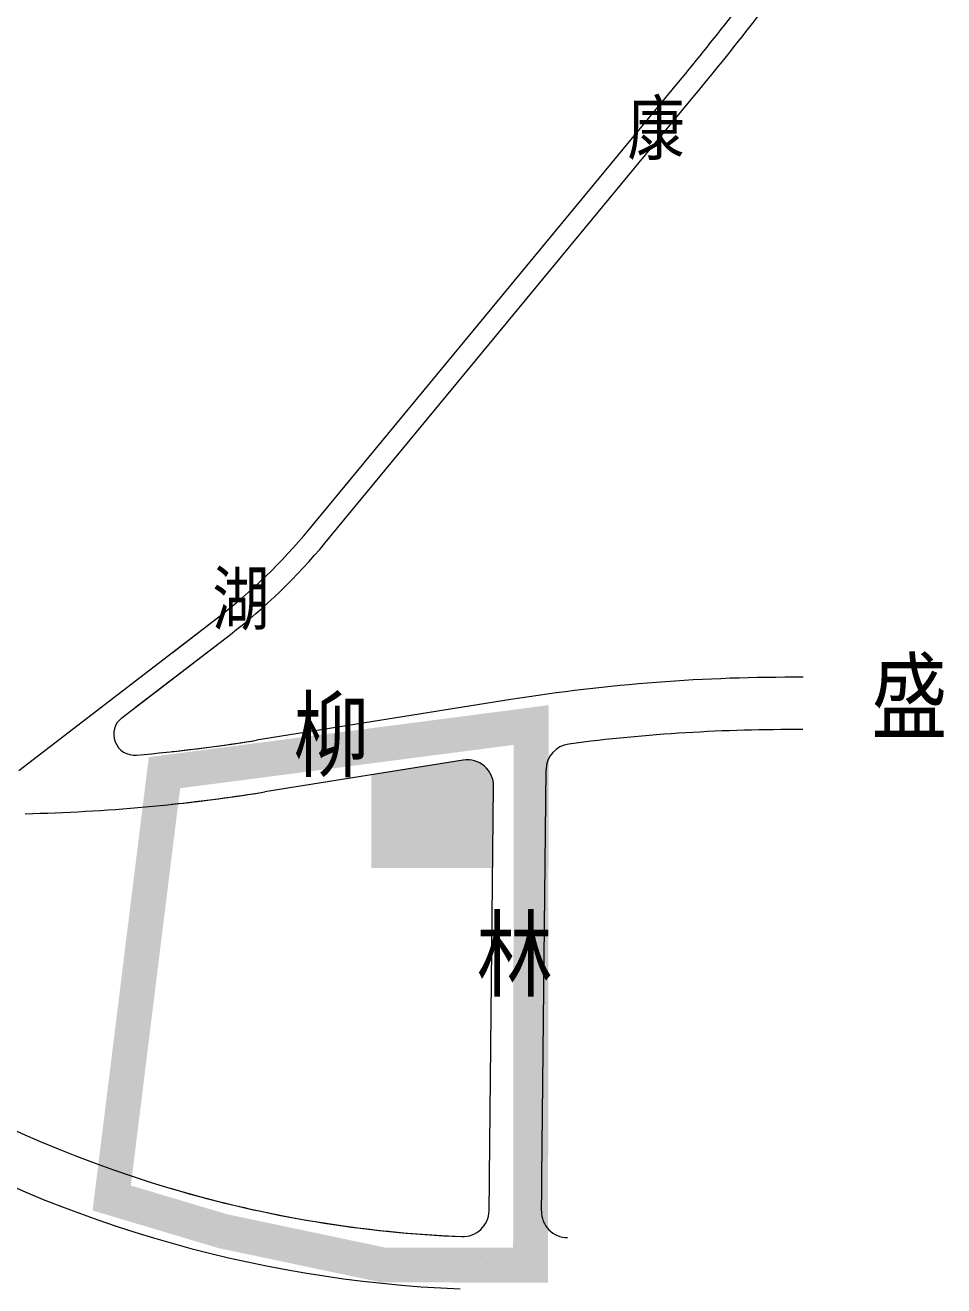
# Model space of a CAD drawing. Extents: x 0 to 531375, y 0 to 4335249.
# Drawn here: x 498205 to 498731, y 4326024 to 4326747 of the extents above; entities that cross this region are included whole.
import ezdxf

# ---------------------------------------------------------------- set-up
doc = ezdxf.new("R2010")
doc.units = 0
doc.linetypes.add('CONTINOUS', pattern=[0])
doc.linetypes.add('DASHED', pattern=[19.05, 12.7, -6.35])
doc.layers.get('0').update_dxf_attribs({"lineweight": 15})
for name, color, linetype, lineweight in [('DL', 7, 'Continuous', 15), ('TC-S4', 253, 'Continuous', 15), ('ZHILUBX', 7, 'Continuous', 15), ('ZHUCIBX', 7, 'Continuous', 15), ('路名', 7, 'Continuous', 15)]:
    doc.layers.add(name, color=color, linetype=linetype, lineweight=lineweight)
doc.styles.get("Standard").update_dxf_attribs({"font": '', "width": 0.7})
doc.styles.get('Standard').set_extended_font_data('仿宋_GB2312')

msp = doc.modelspace()

# ---------------------------------------------------------------- hatches: boundary and pattern name
at = {"layer": 'TC-S4'}
msp.add_hatch(color=253, dxfattribs=at).paths.add_polyline_path([(498472.98142, 4326310.60182), (498472.50031, 4326263.72091), (498402.8967, 4326263.80139), (498402.95837, 4326317.13754), (498455.61091, 4326325.56714), (498456.50323, 4326325.68267), (498457.40087, 4326325.74449), (498458.30061, 4326325.75238), (498459.1992, 4326325.70631), (498460.0934, 4326325.60645), (498460.98002, 4326325.45315), (498461.85584, 4326325.24696), (498462.71773, 4326324.98864), (498463.56258, 4326324.6791), (498464.38735, 4326324.31947), (498465.18907, 4326323.91103), (498465.96486, 4326323.45526), (498466.71193, 4326322.95379), (498467.42759, 4326322.40843), (498468.10926, 4326321.82115), (498468.7545, 4326321.19405), (498469.36097, 4326320.52939), (498469.9265, 4326319.82956), (498470.44905, 4326319.09709), (498470.92675, 4326318.3346), (498471.35787, 4326317.54484), (498471.74087, 4326316.73066), (498472.07435, 4326315.89497), (498472.35714, 4326315.0408), (498472.58819, 4326314.1712), (498472.7667, 4326313.28932), (498472.89201, 4326312.39832), (498472.96367, 4326311.50141)], flags=0)

# ---------------------------------------------------------------- linework, layer by layer
at = {"color": 7, "linetype": 'Continuous'}
for points in [[(498578.92168, 4326714.18815, 0.014495132), (498642.78607, 4326796.26356)], [(498588.17478, 4326706.54745, 0.015997196), (498658.85117, 4326797.94235)]]:
    msp.add_lwpolyline(points, format="xyb", dxfattribs=at)
at = {"color": 7}
for points in [[(498367.09139, 4326457.65604), (498578.92168, 4326714.18815)], [(498367.09139, 4326457.65604), (498578.92168, 4326714.18815)], [(498200.92986, 4326319.66534), (498314.84641, 4326407.20903)], [(498259.98112, 4326349.91144), (498322.15837, 4326397.69402)], [(498267.82592, 4326355.94009), (498322.15837, 4326397.69402)], [(498482.88143, 4326360.31519), (498337.19567, 4326336.99109)], [(498455.61091, 4326325.56714), (498341.93824, 4326307.3683)], [(498500.68461, 4326086.63535), (498503.08062, 4326320.11081)], [(498470.68616, 4326086.94321), (498472.98142, 4326310.60182)]]:
    msp.add_lwpolyline(points, dxfattribs=at)
at = {"color": 7, "linetype": 'Continuous'}
msp.add_lwpolyline([(498376.34449, 4326450.01534), (498588.17478, 4326706.54745)], dxfattribs=at)
msp.add_lwpolyline([(498376.34449, 4326450.01534), (498588.17478, 4326706.54745)], dxfattribs=at)
at = {"color": 7}
for points in [[(498314.84627, 4326407.20892, 0.05639038), (498367.09139, 4326457.65604)], [(498314.84627, 4326407.20892, 0.05639038), (498367.09139, 4326457.65604)], [(498322.15837, 4326397.69402, 0.05639038), (498376.34449, 4326450.01534)], [(498322.15837, 4326397.69402, 0.05639038), (498376.34449, 4326450.01534)], [(498650.43641, 4326373.05357, 0.041459897), (498482.88143, 4326360.31519)], [(498259.98112, 4326349.91144, 0.750260239), (498268.35154, 4326328.44328)], [(498650.22662, 4326343.05428, 0.034135043), (498516.14286, 4326334.83131)], [(498268.35154, 4326328.44328, 0.017612742), (498337.19567, 4326336.99109)], [(498516.14286, 4326334.83131, 0.373847733), (498503.08062, 4326320.11081)], [(498472.98142, 4326310.60182, 0.464628838), (498455.61091, 4326325.56714)], [(498204.57266, 4326294.86779, 0.03401296), (498341.93824, 4326307.3683)], [(498112.88573, 4326160.09047, 0.133133289), (498454.7849, 4326052.4854)], [(498114.88293, 4326123.56599, 0.125630679), (498453.85802, 4326022.49845)], [(498470.38473, 4326067.16995, 0.002490636), (498470.68616, 4326086.94321)], [(498470.38473, 4326067.16995, 0.002490636), (498470.68616, 4326086.94321)], [(498500.39124, 4326067.1919, 0.002412624), (498500.68461, 4326086.63535)], [(498454.7849, 4326052.4854, 0.420077297), (498470.38473, 4326067.16995)], [(498500.39124, 4326067.1919, 0.419717891), (498515.37094, 4326051.89323)], [(498469.54307, 4326036.94619, 0.000012929), (498469.54669, 4326037.04837)]]:
    msp.add_lwpolyline(points, format="xyb", dxfattribs=at)
at = {"color": 1, "linetype": 'DASHED', "ltscale": 3, "const_width": 20.00002}
msp.add_lwpolyline([(498284.36557, 4326318.40237), (498494.53145, 4326345.70803), (498494.17349, 4326036.09714), (498409.72703, 4326036.19477), (498317.77884, 4326055.56735), (498254.14897, 4326074.57723)], close=True, dxfattribs=at)
at = {"layer": 'DL', "color": 7}
for points in [[(498578.92168, 4326714.18815, 0.014495132), (498642.78607, 4326796.26356)], [(498588.17478, 4326706.54745, 0.015997196), (498658.85117, 4326797.94235)], [(498314.84627, 4326407.20892, 0.05639038), (498367.09139, 4326457.65604)], [(498314.84627, 4326407.20892, 0.05639038), (498367.09139, 4326457.65604)], [(498322.15837, 4326397.69402, 0.05639038), (498376.34449, 4326450.01534)], [(498322.15837, 4326397.69402, 0.05639038), (498376.34449, 4326450.01534)], [(498650.43641, 4326373.05357, 0.041459897), (498482.88143, 4326360.31519)], [(498259.98112, 4326349.91144, 0.750260239), (498268.35154, 4326328.44328)], [(498650.22662, 4326343.05428, 0.034135043), (498516.14286, 4326334.83131)], [(498268.35154, 4326328.44328, 0.017612742), (498337.19567, 4326336.99109)], [(498516.14286, 4326334.83131, 0.373847733), (498503.08062, 4326320.11081)], [(498472.98142, 4326310.60182, 0.464628838), (498455.61091, 4326325.56714)], [(498204.57266, 4326294.86779, 0.03401296), (498341.93824, 4326307.3683)], [(498112.88573, 4326160.09047, 0.133133289), (498454.7849, 4326052.4854)], [(498114.88293, 4326123.56599, 0.125630679), (498453.85802, 4326022.49845)], [(498470.38473, 4326067.16995, 0.002490636), (498470.68616, 4326086.94321)], [(498470.38473, 4326067.16995, 0.002490636), (498470.68616, 4326086.94321)], [(498500.39124, 4326067.1919, 0.002412624), (498500.68461, 4326086.63535)], [(498454.7849, 4326052.4854, 0.420077297), (498470.38473, 4326067.16995)], [(498500.39124, 4326067.1919, 0.419717891), (498515.37094, 4326051.89323)], [(498469.54307, 4326036.94619, 0.000012929), (498469.54669, 4326037.04837)]]:
    msp.add_lwpolyline(points, format="xyb", dxfattribs=at)
for points in [[(498367.09139, 4326457.65604), (498578.92168, 4326714.18815)], [(498367.09139, 4326457.65604), (498578.92168, 4326714.18815)], [(498376.34449, 4326450.01534), (498588.17478, 4326706.54745)], [(498376.34449, 4326450.01534), (498588.17478, 4326706.54745)], [(498200.92986, 4326319.66534), (498314.84627, 4326407.20892)], [(498259.98112, 4326349.91144), (498322.15837, 4326397.69402)], [(498267.82592, 4326355.94009), (498322.15837, 4326397.69402)], [(498482.88143, 4326360.31519), (498337.19567, 4326336.99109)], [(498455.61091, 4326325.56714), (498341.93824, 4326307.3683)], [(498500.68461, 4326086.63535), (498503.08062, 4326320.11081)], [(498470.68616, 4326086.94321), (498472.98142, 4326310.60182)]]:
    msp.add_lwpolyline(points, dxfattribs=at)
at = {"layer": 'ZHILUBX', "color": 7, "linetype": 'CONTINOUS', "ltscale": 20}
for points in [[(498578.92168, 4326714.18815, 0.014495132), (498642.78607, 4326796.26356)], [(498578.92168, 4326714.18815, 0.014495132), (498642.78607, 4326796.26356)], [(498588.17478, 4326706.54745, 0.015997196), (498658.85117, 4326797.94235)], [(498588.17478, 4326706.54745, 0.015997196), (498658.85117, 4326797.94235)], [(498314.84627, 4326407.20892, 0.05639038), (498367.09139, 4326457.65604)], [(498314.84627, 4326407.20892, 0.05639038), (498367.09139, 4326457.65604)], [(498314.84627, 4326407.20892, 0.05639038), (498367.09139, 4326457.65604)], [(498322.15837, 4326397.69402, 0.05639038), (498376.34449, 4326450.01534)], [(498322.15837, 4326397.69402, 0.05639038), (498376.34449, 4326450.01534)], [(498322.15837, 4326397.69402, 0.05639038), (498376.34449, 4326450.01534)], [(498322.15837, 4326397.69402, 0.05639038), (498376.34449, 4326450.01534)]]:
    msp.add_lwpolyline(points, format="xyb", dxfattribs=at)
for points in [[(498367.09139, 4326457.65604), (498578.92168, 4326714.18815)], [(498367.09139, 4326457.65604), (498578.92168, 4326714.18815)], [(498367.09139, 4326457.65604), (498578.92168, 4326714.18815)], [(498367.09139, 4326457.65604), (498578.92168, 4326714.18815)], [(498376.34449, 4326450.01534), (498588.17478, 4326706.54745)], [(498376.34449, 4326450.01534), (498588.17478, 4326706.54745)], [(498376.34449, 4326450.01534), (498588.17478, 4326706.54745)], [(498376.34449, 4326450.01534), (498588.17478, 4326706.54745)], [(498288.75656, 4326387.15925), (498314.84627, 4326407.20892)], [(498288.73905, 4326372.01161), (498322.15837, 4326397.69402)], [(498288.73905, 4326372.01161), (498322.15837, 4326397.69402)]]:
    msp.add_lwpolyline(points, dxfattribs=at)
at = {"layer": 'ZHUCIBX', "color": 7}
for points in [[(498200.92986, 4326319.66534), (498314.84627, 4326407.20892)], [(498259.98112, 4326349.91144), (498322.15837, 4326397.69402)], [(498267.82592, 4326355.94009), (498322.15837, 4326397.69402)], [(498482.88143, 4326360.31519), (498337.19567, 4326336.99109)], [(498482.88143, 4326360.31519), (498337.19567, 4326336.99109)], [(498455.61091, 4326325.56714), (498341.93824, 4326307.3683)], [(498455.61091, 4326325.56714), (498341.93824, 4326307.3683)], [(498500.68461, 4326086.63535), (498503.08062, 4326320.11081)], [(498500.68461, 4326086.63535), (498503.08062, 4326320.11081)], [(498470.68616, 4326086.94321), (498472.98142, 4326310.60182)], [(498470.68616, 4326086.94321), (498472.98142, 4326310.60182)]]:
    msp.add_lwpolyline(points, dxfattribs=at)
for points in [[(498650.43641, 4326373.05357, 0.041459897), (498482.88143, 4326360.31519)], [(498650.43641, 4326373.05357, 0.041459897), (498482.88143, 4326360.31519)], [(498259.98112, 4326349.91144, 0.750260239), (498268.35154, 4326328.44328)], [(498650.22662, 4326343.05428, 0.034135043), (498516.14286, 4326334.83131)], [(498650.22662, 4326343.05428, 0.034135043), (498516.14286, 4326334.83131)], [(498268.35154, 4326328.44328, 0.017612742), (498337.19567, 4326336.99109)], [(498288.691, 4326330.45698, 0.012423935), (498337.19567, 4326336.99109)], [(498516.14286, 4326334.83131, 0.373847733), (498503.08062, 4326320.11081)], [(498516.14286, 4326334.83131, 0.373847733), (498503.08062, 4326320.11081)], [(498472.98142, 4326310.60182, 0.464628838), (498455.61091, 4326325.56714)], [(498472.98142, 4326310.60182, 0.464628838), (498455.61091, 4326325.56714)], [(498204.57266, 4326294.86779, 0.03401296), (498341.93824, 4326307.3683)], [(498288.65611, 4326300.27929, 0.013241629), (498341.93824, 4326307.3683)], [(498112.88573, 4326160.09047, 0.133133289), (498454.7849, 4326052.4854)], [(498114.88293, 4326123.56599, 0.125630679), (498453.85802, 4326022.49845)], [(498470.38473, 4326067.16995, 0.002490636), (498470.68616, 4326086.94321)], [(498470.38473, 4326067.16995, 0.002490636), (498470.68616, 4326086.94321)], [(498470.38473, 4326067.16995, 0.002490636), (498470.68616, 4326086.94321)], [(498470.38473, 4326067.16995, 0.002490636), (498470.68616, 4326086.94321)], [(498500.39124, 4326067.1919, 0.002412624), (498500.68461, 4326086.63535)], [(498500.39124, 4326067.1919, 0.002412624), (498500.68461, 4326086.63535)], [(498288.40138, 4326079.95249, 0.061780636), (498454.7849, 4326052.4854)], [(498454.7849, 4326052.4854, 0.420077297), (498470.38473, 4326067.16995)], [(498454.7849, 4326052.4854, 0.420077297), (498470.38473, 4326067.16995)], [(498500.39124, 4326067.1919, 0.419717891), (498515.37094, 4326051.89323)], [(498500.39124, 4326067.1919, 0.419717891), (498515.37094, 4326051.89323)], [(498469.54307, 4326036.94619, 0.000012929), (498469.54669, 4326037.04837)], [(498469.54307, 4326036.94619, 0.000012929), (498469.54669, 4326037.04837)]]:
    msp.add_lwpolyline(points, format="xyb", dxfattribs=at)

# ---------------------------------------------------------------- texts
at = {"layer": '路名', "color": 7, "width": 0.8}
for s, height, p in [('康', 30, (498549.66534, 4326672.89235)), ('湖', 30, (498311.76103, 4326403.21473)), ('盛', 40, (498689.44287, 4326342.04704)), ('柳', 40, (498358.20948, 4326320.14351)), ('林', 40, (498463.21965, 4326194.3277))]:
    msp.add_text(s, height=height, dxfattribs=at).set_placement(p)

doc.saveas('drawing.dxf')
